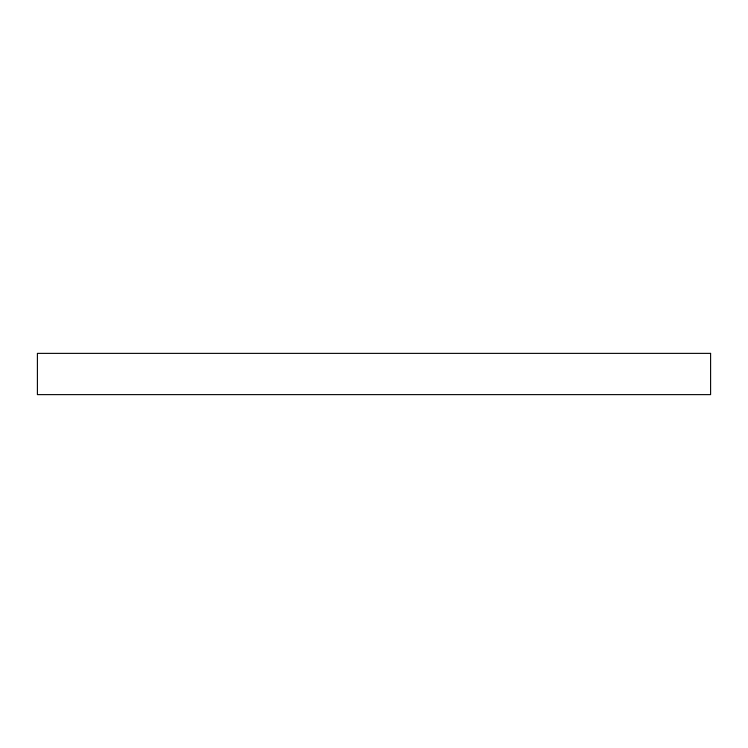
<?xml version="1.0" encoding="UTF-8"?>
<svg xmlns="http://www.w3.org/2000/svg" width="748" height="748" viewBox="0 0 748 748"><rect width="100%" height="100%" fill="white"/><g stroke="black" fill="none" stroke-linecap="round" stroke-linejoin="round"><path stroke-width="1.12" d="M710.6 353.374L37.4 353.374L37.4 394.626L710.6 394.626L710.6 353.374"/></g></svg>
